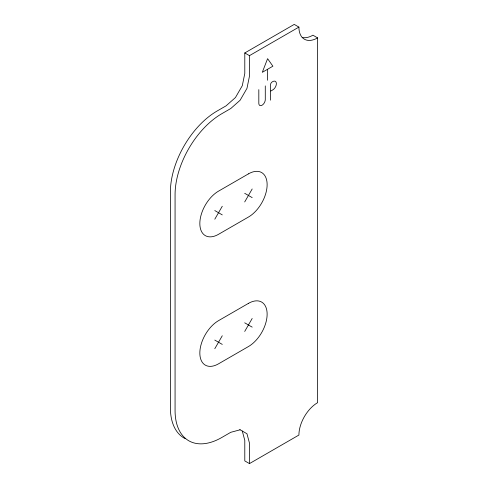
<?xml version="1.0" encoding="UTF-8"?>
<svg xmlns="http://www.w3.org/2000/svg" width="488" height="488" viewBox="0 0 488 488"><rect width="100%" height="100%" fill="white"/><g stroke="black" fill="none" stroke-linecap="round" stroke-linejoin="round"><path stroke-width="0.73" d="M214.793 219.204L222.272 206.253M244.701 201.934L252.18 188.984M214.793 348.713L222.272 335.762M244.701 331.444L252.18 318.493M185.336 438.724A66.087 38.155 -60 0 1 170.397 407.803L170.397 191.955A66.087 38.155 -60 0 1 217.129 111.008L226.103 105.829L235.448 97.539L242.292 85.693L244.793 73.45L244.793 52.948L294.24 24.4L298.912 27.096A26.437 15.262 -60 0 0 317.603 37.893L317.603 402.679A26.437 15.262 -60 0 0 298.912 435.052L249.466 463.6L244.793 460.904L244.793 440.396L242.292 431.05M244.793 52.948L249.466 55.644L298.912 27.096M267.223 69.473L262.3 72.316L267.595 58.67L272.89 66.197L267.595 69.253L267.595 80.252M270.846 91.012L272.774 89.902A5.093 2.94 -60 0 0 276.379 83.662A5.093 2.94 -60 0 0 272.774 81.581L272.225 81.899A2.477 1.433 -60 0 0 270.474 84.93L270.474 100.174M240.12 429.8L230.775 432.301L221.802 437.48A66.087 38.155 -60 0 1 175.07 410.5L175.07 194.651A66.087 38.155 -60 0 1 221.802 113.71L230.775 108.525L240.12 100.241L246.965 88.389L249.466 76.152L249.466 55.644M317.603 37.893L312.93 35.191A26.437 15.262 -60 0 1 302.206 37.478M244.701 193.303L252.18 197.622M214.793 210.572L222.272 214.885M244.701 322.812L252.18 327.131M214.793 340.081L222.272 344.394M239.803 429.611L246.965 433.747L249.466 443.092L249.466 463.6M265.283 85.906L265.283 99.631A4.575 2.641 -60 0 1 262.05 105.231A4.575 2.641 -60 0 1 258.817 103.364L258.817 89.639M248.441 173.874L218.532 191.144A26.437 15.262 -60 0 0 199.836 223.522A26.437 15.262 -60 0 0 218.532 234.313L248.441 217.044A26.437 15.262 -60 0 0 267.131 184.665A26.437 15.262 -60 0 0 248.441 173.874M248.441 303.384L218.532 320.653A26.437 15.262 -60 0 0 199.836 353.031A26.437 15.262 -60 0 0 218.532 363.822L248.441 346.553A26.437 15.262 -60 0 0 267.131 314.18A26.437 15.262 -60 0 0 248.441 303.384"/></g></svg>
